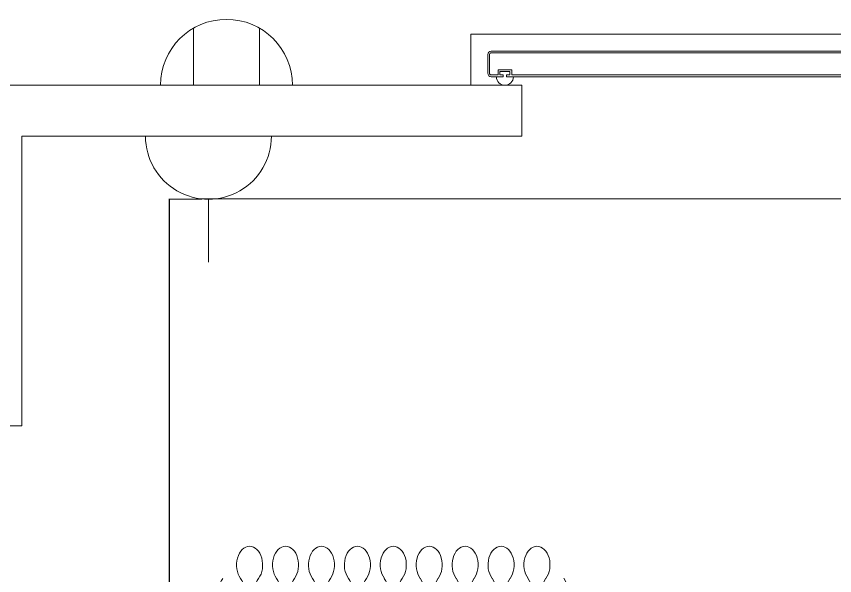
# Model space of a CAD drawing. Header units: metres. Extents: x 75097 to 220762, y -1557923 to -1361206.
# Drawn here: x 152417 to 154817, y -1408520 to -1406879 of the extents above; entities that cross this region are included whole.
import ezdxf

# ---------------------------------------------------------------- set-up
doc = ezdxf.new("R2010")
doc.units = ezdxf.units.M
doc.layers.get('0').update_dxf_attribs({"lineweight": 0})
for name, color, linetype, lineweight in [('A-100 - Copy$0$Medical Equipment and Furniture', 8, 'Continuous', 0), ('A-100 - Copy$0$Walls', 8, 'Continuous', 0), ('A-100 - Copy$0$Wooden Joinery', 8, 'Continuous', 0)]:
    doc.layers.add(name, color=color, linetype=linetype, lineweight=lineweight)
doc.layers.add('E-POWR', color=7, linetype='Continuous', lineweight=9, true_color=0x4e7e3e)
doc.layers.add('EXF', color=7, linetype='Continuous', lineweight=0, true_color=0x4e7e3e)

# ---------------------------------------------------------------- blocks, each defined once
blk = doc.blocks.new('NORMAL SOCKET')
at = {"layer": 'E-POWR'}
for p, q in [((0, 307.7), (0, 615.4)), ((-307.7, 0), (307.7, 0))]:
    blk.add_line(p, q, dxfattribs=at)
blk.add_ellipse((0, 0), major_axis=(32.8, 305.9), ratio=1, start_param=4.81904, end_param=7.960633, dxfattribs=at)
blk = doc.blocks.new('MECH UPDATED')
at = {"layer": 'EXF', "color": 85, "elevation": 0}
for points in [[(101035.6, -1363352.2), (101035.5, -1363739)], [(101035.6, -1363448.9), (101203.1, -1363448.9)], [(101035.5, -1363642.3), (101203, -1363642.4)]]:
    blk.add_lwpolyline(points, dxfattribs=at)
at = {"layer": 'EXF', "color": 85}
blk.add_arc((101035.5, -1363545.6, 0), 193.4, 269.9854, 89.9854, dxfattribs=at)
blk = doc.blocks.new('A-100 - Copy$0$CURTAIN')
for centre, start, end in [((-0.3386, 0.0395), 313.5684, 226.4316), ((-0.1881, 0.0395), 313.5684, 226.4316), ((-0.0376, 0.0395), 313.5684, 226.4316), ((0.1129, 0.0395), 313.5684, 226.4316), ((0.2633, 0.0395), 313.5684, 226.4316), ((0.4138, 0.0395), 313.5684, 226.4316), ((0.5643, 0.0395), 313.5684, 226.4316), ((0.7148, 0.0395), 313.5684, 226.4316), ((0.8653, 0.0395), 313.5684, 226.4316), ((0.0376, -0.0395), 133.5684, 46.4316), ((0.1881, -0.0395), 133.5684, 46.4316), ((0.3386, -0.0395), 133.5684, 46.4316), ((0.4891, -0.0395), 133.5684, 46.4316), ((0.6396, -0.0395), 133.5684, 46.4316), ((0.79, -0.0395), 133.5684, 46.4316), ((0.9405, -0.0395), 133.5684, 46.4316), ((-0.4138, -0.0395), 133.5684, 46.4316), ((-0.2633, -0.0395), 133.5684, 46.4316), ((-0.1129, -0.0395), 133.5684, 46.4316)]:
    blk.add_arc(centre, 0.0546, start, end)
blk = doc.blocks.new('A-100 - Copy')
at = {"layer": 'A-100 - Copy$0$Walls'}
for p, q in [((152333.1, -1407080.6, 0), (153899.9, -1407080.6, 0)), ((153899.9, -1407080.6, 0), (153899.9, -1407230.6, 0)), ((152433.1, -1407230.6, 0), (153899.9, -1407230.6, 0)), ((152433.1, -1407230.6, 0), (152433.1, -1408080.6, 0)), ((149795.1, -1408080.6, 0), (152433.1, -1408080.6, 0))]:
    blk.add_line(p, q, dxfattribs=at)
at = {"layer": 'A-100 - Copy$0$Wooden Joinery', "elevation": 0}
blk.add_lwpolyline([(153749.9, -1407080.6), (153749.9, -1406930.6), (158149.9, -1406930.6), (158149.9, -1407080.6)], dxfattribs=at)
for points in [[(155864.9, -1407050.6), (155854.9, -1407050.6), (155854.9, -1407055.6), (155889.9, -1407055.6, 0.414214), (155899.9, -1407045.6), (155899.9, -1406990.6, 0.414214), (155889.9, -1406980.6), (153809.9, -1406980.6, 0.414214), (153799.9, -1406990.6), (153799.9, -1407045.6, 0.414214), (153809.9, -1407055.6), (153844.9, -1407055.6), (153844.9, -1407050.6), (153834.9, -1407050.6), (153834.9, -1407040.6), (153864.9, -1407040.6), (153864.9, -1407050.6), (153854.9, -1407050.6), (153854.9, -1407055.6), (155844.9, -1407055.6), (155844.9, -1407050.6), (155834.9, -1407050.6), (155834.9, -1407040.6), (155864.9, -1407040.6)], [(155829.9, -1407050.6), (153869.9, -1407050.6), (153869.9, -1407035.6), (153829.9, -1407035.6), (153829.9, -1407050.6), (153809.9, -1407050.6, -0.414214), (153804.9, -1407045.6), (153804.9, -1406990.6, -0.414214), (153809.9, -1406985.6), (155889.9, -1406985.6, -0.414214), (155894.9, -1406990.6), (155894.9, -1407045.6, -0.414214), (155889.9, -1407050.6), (155869.9, -1407050.6), (155869.9, -1407035.6), (155829.9, -1407035.6)]]:
    blk.add_lwpolyline(points, format="xyb", close=True, dxfattribs=at)
at = {"layer": 'A-100 - Copy$0$Wooden Joinery'}
blk.add_arc((153849.9, -1407055.6, 0), 25, 180, 0, dxfattribs=at)
at = {"layer": 'A-100 - Copy$0$Medical Equipment and Furniture', "extrusion": (-6.38299e-11, 1.26698e-09, -1), "xscale": 699.9999999767327, "yscale": 1000, "zscale": 1000, "rotation": 359.9859298881509}
blk.add_blockref('A-100 - Copy$0$CURTAIN', (-153707.1, -1408527.7, 0), dxfattribs=at)

msp = doc.modelspace()

# ---------------------------------------------------------------- linework, layer by layer
at = {"layer": 'E-POWR', "const_width": 3, "elevation": 0}
msp.add_lwpolyline([(150715, -1410305.1), (152865.9, -1410305.1), (152865.9, -1407415.2), (153000.3, -1407414.2), (159128.7, -1407414.2), (159128.7, -1411343.1), (146081, -1411343.1), (145053.3, -1411343.5)], dxfattribs=at)

# ---------------------------------------------------------------- block references
at = {"layer": 'E-POWR', "color": 85, "xscale": -0.6, "yscale": 0.6, "zscale": 0.6, "rotation": 180}
msp.add_blockref('NORMAL SOCKET', (152980.6, -1407230.6, 0), dxfattribs=at)
at = {"layer": 'EXF', "color": 85, "rotation": 90}
msp.add_blockref('MECH UPDATED', (-1210512.1, -1508116.2, 0), dxfattribs=at)

# ---------------------------------------------------------------- next in the draw order: block references
msp.add_blockref('A-100 - Copy', (0, 0))

doc.saveas('drawing.dxf')
